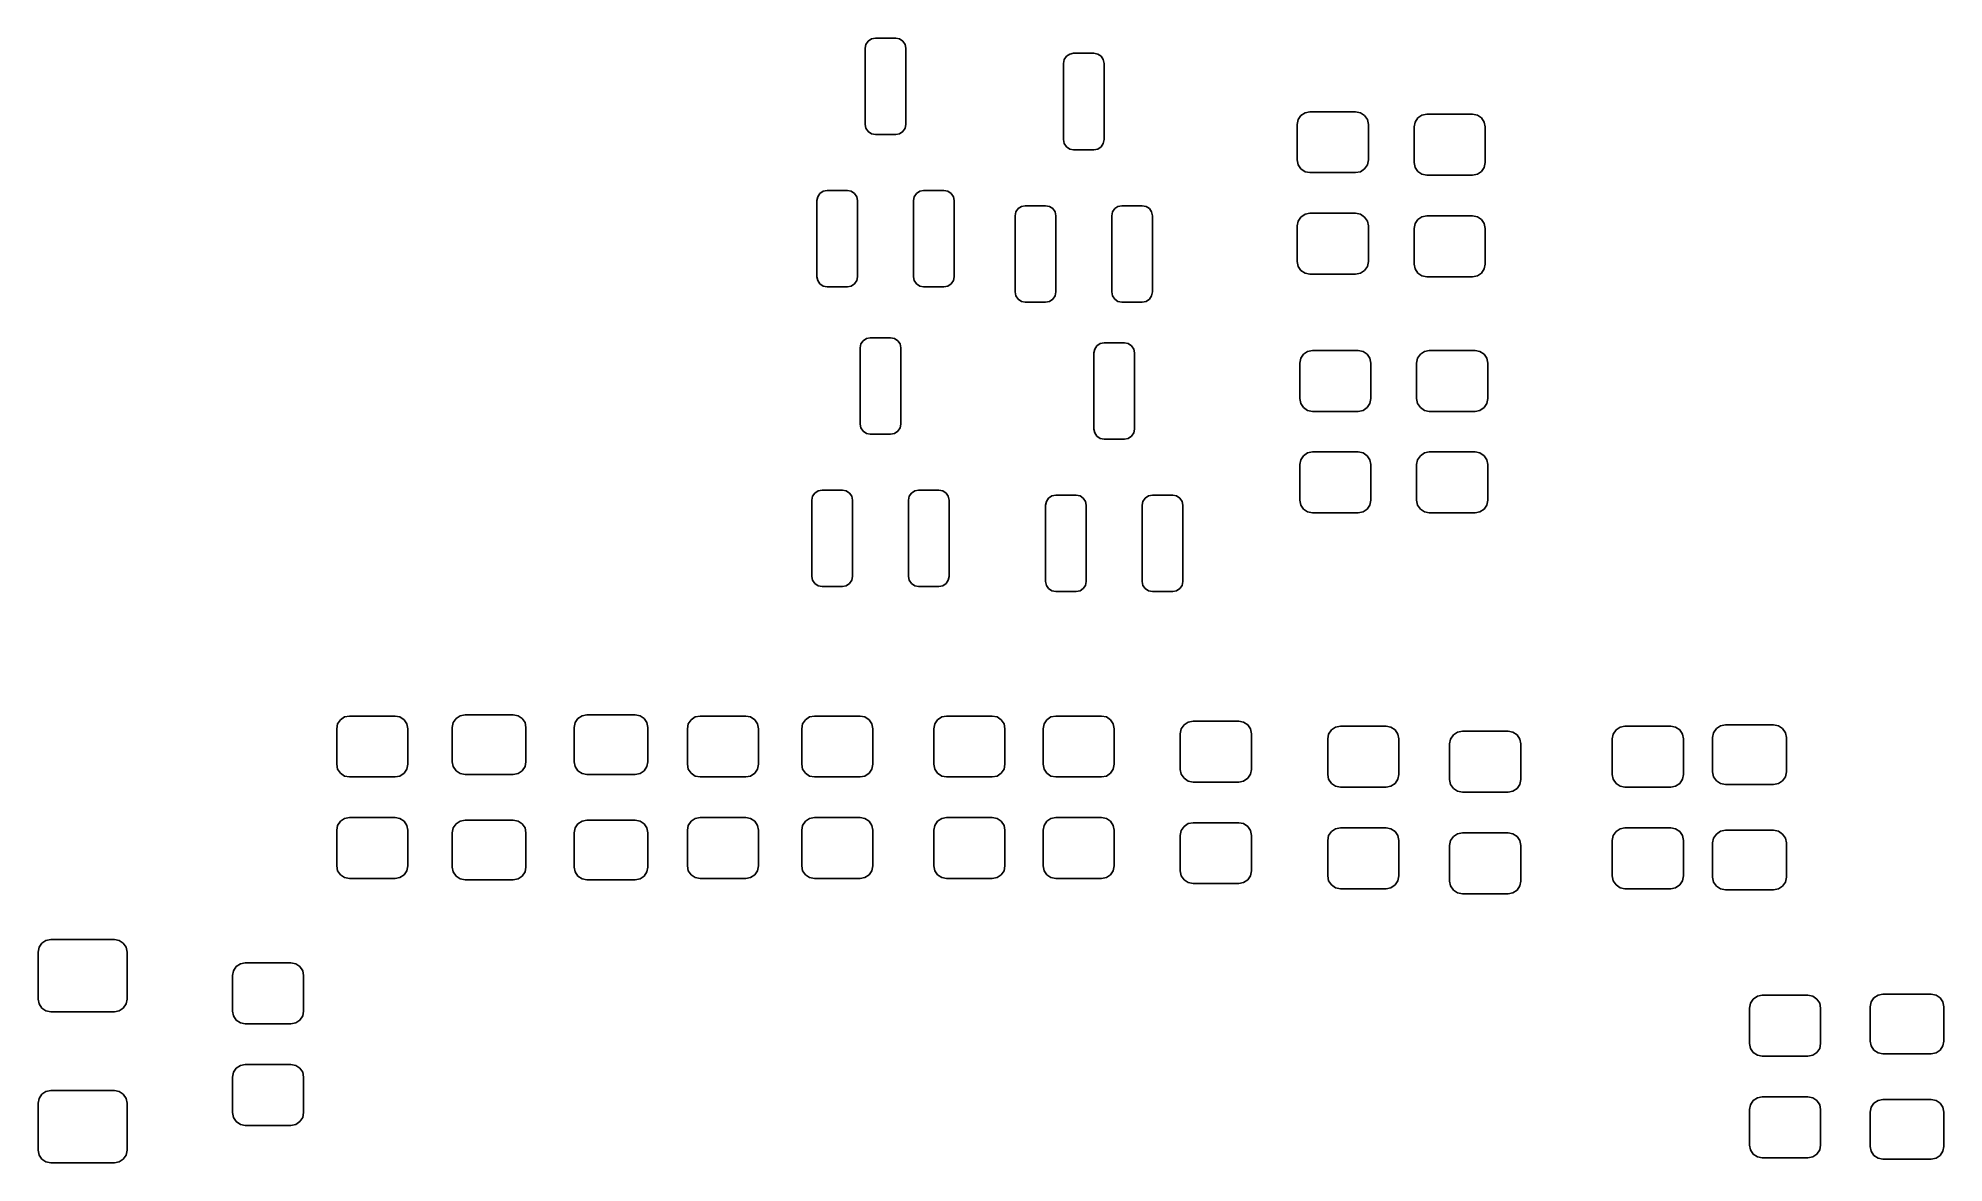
# Model space of a CAD drawing. Extents: x 120.5 to 158, y -147.2 to -125.
import ezdxf

# ---------------------------------------------------------------- set-up
doc = ezdxf.new("R2010")
doc.units = 0
doc.layers.add('BLACK', color=7, linetype='CONTINUOUS')

msp = doc.modelspace()

# ---------------------------------------------------------------- linework, layer by layer
at = {"layer": 'BLACK', "linetype": 'CONTINUOUS'}
for p, q in [((136.8, -125.25), (136.815224, -125.173463)), ((136.8, -126.75), (136.8, -125.25)), ((136.815224, -125.173463), (136.858579, -125.108579)), ((136.858579, -125.108579), (136.923463, -125.065224)), ((136.923463, -125.065224), (137, -125.05)), ((137, -125.05), (137.4, -125.05)), ((137.4, -125.05), (137.476537, -125.065224)), ((137.476537, -125.065224), (137.541421, -125.108579)), ((137.541421, -125.108579), (137.584776, -125.173463)), ((137.584776, -125.173463), (137.6, -125.25)), ((137.6, -125.25), (137.6, -126.75)), ((140.7, -125.55), (140.715224, -125.473463)), ((140.7, -127.05), (140.7, -125.55)), ((140.715224, -125.473463), (140.758579, -125.408579)), ((140.758579, -125.408579), (140.823463, -125.365224)), ((140.823463, -125.365224), (140.9, -125.35)), ((140.9, -125.35), (141.3, -125.35)), ((141.3, -125.35), (141.376537, -125.365224)), ((141.376537, -125.365224), (141.441421, -125.408579)), ((141.441421, -125.408579), (141.484776, -125.473463)), ((141.484776, -125.473463), (141.5, -125.55)), ((141.5, -125.55), (141.5, -127.05)), ((136.815224, -126.826537), (136.8, -126.75)), ((137.6, -126.75), (137.584776, -126.826537)), ((145.3, -126.75), (145.31903, -126.654329)), ((145.3, -127.45), (145.3, -126.75)), ((145.31903, -126.654329), (145.373223, -126.573223)), ((145.373223, -126.573223), (145.454329, -126.51903)), ((145.454329, -126.51903), (145.55, -126.5)), ((145.55, -126.5), (146.45, -126.5)), ((146.45, -126.5), (146.545671, -126.51903)), ((146.545671, -126.51903), (146.626777, -126.573223)), ((146.626777, -126.573223), (146.68097, -126.654329)), ((146.68097, -126.654329), (146.7, -126.75)), ((146.7, -126.75), (146.7, -127.45)), ((147.6, -126.8), (147.61903, -126.704329)), ((147.61903, -126.704329), (147.673223, -126.623223)), ((147.673223, -126.623223), (147.754329, -126.56903)), ((147.754329, -126.56903), (147.85, -126.55)), ((147.85, -126.55), (148.75, -126.55)), ((148.75, -126.55), (148.845671, -126.56903)), ((148.845671, -126.56903), (148.926777, -126.623223)), ((148.926777, -126.623223), (148.98097, -126.704329)), ((148.98097, -126.704329), (149, -126.8)), ((136.858579, -126.891421), (136.815224, -126.826537)), ((136.923463, -126.934776), (136.858579, -126.891421)), ((137, -126.95), (136.923463, -126.934776)), ((137.4, -126.95), (137, -126.95)), ((137.476537, -126.934776), (137.4, -126.95)), ((137.541421, -126.891421), (137.476537, -126.934776)), ((137.584776, -126.826537), (137.541421, -126.891421)), ((140.715224, -127.126537), (140.7, -127.05)), ((141.5, -127.05), (141.484776, -127.126537)), ((147.6, -127.5), (147.6, -126.8)), ((149, -126.8), (149, -127.5)), ((140.758579, -127.191421), (140.715224, -127.126537)), ((140.823463, -127.234776), (140.758579, -127.191421)), ((140.9, -127.25), (140.823463, -127.234776)), ((141.3, -127.25), (140.9, -127.25)), ((141.376537, -127.234776), (141.3, -127.25)), ((141.441421, -127.191421), (141.376537, -127.234776)), ((141.484776, -127.126537), (141.441421, -127.191421)), ((145.31903, -127.545671), (145.3, -127.45)), ((146.7, -127.45), (146.68097, -127.545671)), ((147.61903, -127.595671), (147.6, -127.5)), ((149, -127.5), (148.98097, -127.595671)), ((145.373223, -127.626777), (145.31903, -127.545671)), ((145.454329, -127.68097), (145.373223, -127.626777)), ((145.55, -127.7), (145.454329, -127.68097)), ((146.45, -127.7), (145.55, -127.7)), ((146.545671, -127.68097), (146.45, -127.7)), ((146.626777, -127.626777), (146.545671, -127.68097)), ((146.68097, -127.545671), (146.626777, -127.626777)), ((147.673223, -127.676777), (147.61903, -127.595671)), ((147.754329, -127.73097), (147.673223, -127.676777)), ((147.85, -127.75), (147.754329, -127.73097)), ((148.75, -127.75), (147.85, -127.75)), ((148.845671, -127.73097), (148.75, -127.75)), ((148.926777, -127.676777), (148.845671, -127.73097)), ((148.98097, -127.595671), (148.926777, -127.676777)), ((135.85, -128.25), (135.865224, -128.173463)), ((135.85, -129.75), (135.85, -128.25)), ((135.865224, -128.173463), (135.908579, -128.108579)), ((135.908579, -128.108579), (135.973463, -128.065224)), ((135.973463, -128.065224), (136.05, -128.05)), ((136.05, -128.05), (136.45, -128.05)), ((136.45, -128.05), (136.526537, -128.065224)), ((136.526537, -128.065224), (136.591421, -128.108579)), ((136.591421, -128.108579), (136.634776, -128.173463)), ((136.634776, -128.173463), (136.65, -128.25)), ((136.65, -128.25), (136.65, -129.75)), ((137.75, -128.25), (137.765224, -128.173463)), ((137.75, -129.75), (137.75, -128.25)), ((137.765224, -128.173463), (137.808579, -128.108579)), ((137.808579, -128.108579), (137.873463, -128.065224)), ((137.873463, -128.065224), (137.95, -128.05)), ((137.95, -128.05), (138.35, -128.05)), ((138.35, -128.05), (138.426537, -128.065224)), ((138.426537, -128.065224), (138.491421, -128.108579)), ((138.491421, -128.108579), (138.534776, -128.173463)), ((138.534776, -128.173463), (138.55, -128.25)), ((138.55, -128.25), (138.55, -129.75)), ((139.75, -128.55), (139.765224, -128.473463)), ((139.75, -130.05), (139.75, -128.55)), ((139.765224, -128.473463), (139.808579, -128.408579)), ((139.808579, -128.408579), (139.873463, -128.365224)), ((139.873463, -128.365224), (139.95, -128.35)), ((139.95, -128.35), (140.35, -128.35)), ((140.35, -128.35), (140.426537, -128.365224)), ((140.426537, -128.365224), (140.491421, -128.408579)), ((140.491421, -128.408579), (140.534776, -128.473463)), ((140.534776, -128.473463), (140.55, -128.55)), ((140.55, -128.55), (140.55, -130.05)), ((141.65, -128.55), (141.665224, -128.473463)), ((141.65, -130.05), (141.65, -128.55)), ((141.665224, -128.473463), (141.708579, -128.408579)), ((141.708579, -128.408579), (141.773463, -128.365224)), ((141.773463, -128.365224), (141.85, -128.35)), ((141.85, -128.35), (142.25, -128.35)), ((142.25, -128.35), (142.326537, -128.365224)), ((142.326537, -128.365224), (142.391421, -128.408579)), ((142.391421, -128.408579), (142.434776, -128.473463)), ((142.434776, -128.473463), (142.45, -128.55)), ((142.45, -128.55), (142.45, -130.05)), ((145.31903, -128.654329), (145.373223, -128.573223)), ((145.373223, -128.573223), (145.454329, -128.51903)), ((145.454329, -128.51903), (145.55, -128.5)), ((145.55, -128.5), (146.45, -128.5)), ((146.45, -128.5), (146.545671, -128.51903)), ((146.545671, -128.51903), (146.626777, -128.573223)), ((146.626777, -128.573223), (146.68097, -128.654329)), ((147.61903, -128.704329), (147.673223, -128.623223)), ((147.673223, -128.623223), (147.754329, -128.56903)), ((147.754329, -128.56903), (147.85, -128.55)), ((147.85, -128.55), (148.75, -128.55)), ((148.75, -128.55), (148.845671, -128.56903)), ((148.845671, -128.56903), (148.926777, -128.623223)), ((148.926777, -128.623223), (148.98097, -128.704329)), ((145.3, -128.75), (145.31903, -128.654329)), ((145.3, -129.45), (145.3, -128.75)), ((146.68097, -128.654329), (146.7, -128.75)), ((146.7, -128.75), (146.7, -129.45)), ((147.6, -128.8), (147.61903, -128.704329)), ((147.6, -129.5), (147.6, -128.8)), ((148.98097, -128.704329), (149, -128.8)), ((149, -128.8), (149, -129.5)), ((135.865224, -129.826537), (135.85, -129.75)), ((136.65, -129.75), (136.634776, -129.826537)), ((137.765224, -129.826537), (137.75, -129.75)), ((138.55, -129.75), (138.534776, -129.826537)), ((145.31903, -129.545671), (145.3, -129.45)), ((145.373223, -129.626777), (145.31903, -129.545671)), ((145.454329, -129.68097), (145.373223, -129.626777)), ((145.55, -129.7), (145.454329, -129.68097)), ((146.45, -129.7), (145.55, -129.7)), ((146.545671, -129.68097), (146.45, -129.7)), ((146.626777, -129.626777), (146.545671, -129.68097)), ((146.68097, -129.545671), (146.626777, -129.626777)), ((146.7, -129.45), (146.68097, -129.545671)), ((147.61903, -129.595671), (147.6, -129.5)), ((147.673223, -129.676777), (147.61903, -129.595671)), ((147.754329, -129.73097), (147.673223, -129.676777)), ((147.85, -129.75), (147.754329, -129.73097)), ((148.75, -129.75), (147.85, -129.75)), ((148.845671, -129.73097), (148.75, -129.75)), ((148.926777, -129.676777), (148.845671, -129.73097)), ((148.98097, -129.595671), (148.926777, -129.676777)), ((149, -129.5), (148.98097, -129.595671)), ((135.908579, -129.891421), (135.865224, -129.826537)), ((135.973463, -129.934776), (135.908579, -129.891421)), ((136.05, -129.95), (135.973463, -129.934776)), ((136.45, -129.95), (136.05, -129.95)), ((136.526537, -129.934776), (136.45, -129.95)), ((136.591421, -129.891421), (136.526537, -129.934776)), ((136.634776, -129.826537), (136.591421, -129.891421)), ((137.808579, -129.891421), (137.765224, -129.826537)), ((137.873463, -129.934776), (137.808579, -129.891421)), ((137.95, -129.95), (137.873463, -129.934776)), ((138.35, -129.95), (137.95, -129.95)), ((138.426537, -129.934776), (138.35, -129.95)), ((138.491421, -129.891421), (138.426537, -129.934776)), ((138.534776, -129.826537), (138.491421, -129.891421)), ((139.765224, -130.126537), (139.75, -130.05)), ((140.55, -130.05), (140.534776, -130.126537)), ((141.665224, -130.126537), (141.65, -130.05)), ((142.45, -130.05), (142.434776, -130.126537)), ((139.808579, -130.191421), (139.765224, -130.126537)), ((139.873463, -130.234776), (139.808579, -130.191421)), ((139.95, -130.25), (139.873463, -130.234776)), ((140.35, -130.25), (139.95, -130.25)), ((140.426537, -130.234776), (140.35, -130.25)), ((140.491421, -130.191421), (140.426537, -130.234776)), ((140.534776, -130.126537), (140.491421, -130.191421)), ((141.708579, -130.191421), (141.665224, -130.126537)), ((141.773463, -130.234776), (141.708579, -130.191421)), ((141.85, -130.25), (141.773463, -130.234776)), ((142.25, -130.25), (141.85, -130.25)), ((142.326537, -130.234776), (142.25, -130.25)), ((142.391421, -130.191421), (142.326537, -130.234776)), ((142.434776, -130.126537), (142.391421, -130.191421)), ((136.7, -131.15), (136.715224, -131.073463)), ((136.7, -132.65), (136.7, -131.15)), ((136.715224, -131.073463), (136.758579, -131.008579)), ((136.758579, -131.008579), (136.823463, -130.965224)), ((136.823463, -130.965224), (136.9, -130.95)), ((136.9, -130.95), (137.3, -130.95)), ((137.3, -130.95), (137.376537, -130.965224)), ((137.376537, -130.965224), (137.441421, -131.008579)), ((137.441421, -131.008579), (137.484776, -131.073463)), ((137.484776, -131.073463), (137.5, -131.15)), ((137.5, -131.15), (137.5, -132.65)), ((141.3, -131.25), (141.315224, -131.173463)), ((141.3, -132.75), (141.3, -131.25)), ((141.315224, -131.173463), (141.358579, -131.108579)), ((141.358579, -131.108579), (141.423463, -131.065224)), ((141.423463, -131.065224), (141.5, -131.05)), ((141.5, -131.05), (141.9, -131.05)), ((141.9, -131.05), (141.976537, -131.065224)), ((141.976537, -131.065224), (142.041421, -131.108579)), ((142.041421, -131.108579), (142.084776, -131.173463)), ((142.084776, -131.173463), (142.1, -131.25)), ((142.1, -131.25), (142.1, -132.75)), ((145.423223, -131.273223), (145.504329, -131.21903)), ((145.504329, -131.21903), (145.6, -131.2)), ((145.6, -131.2), (146.5, -131.2)), ((146.5, -131.2), (146.595671, -131.21903)), ((146.595671, -131.21903), (146.676777, -131.273223)), ((147.723223, -131.273223), (147.804329, -131.21903)), ((147.804329, -131.21903), (147.9, -131.2)), ((147.9, -131.2), (148.8, -131.2)), ((148.8, -131.2), (148.895671, -131.21903)), ((148.895671, -131.21903), (148.976777, -131.273223)), ((145.35, -131.45), (145.36903, -131.354329)), ((145.35, -132.15), (145.35, -131.45)), ((145.36903, -131.354329), (145.423223, -131.273223)), ((146.676777, -131.273223), (146.73097, -131.354329)), ((146.73097, -131.354329), (146.75, -131.45)), ((146.75, -131.45), (146.75, -132.15)), ((147.65, -131.45), (147.66903, -131.354329)), ((147.65, -132.15), (147.65, -131.45)), ((147.66903, -131.354329), (147.723223, -131.273223)), ((148.976777, -131.273223), (149.03097, -131.354329)), ((149.03097, -131.354329), (149.05, -131.45)), ((149.05, -131.45), (149.05, -132.15)), ((145.36903, -132.245671), (145.35, -132.15)), ((145.423223, -132.326777), (145.36903, -132.245671)), ((145.504329, -132.38097), (145.423223, -132.326777)), ((146.676777, -132.326777), (146.595671, -132.38097)), ((146.73097, -132.245671), (146.676777, -132.326777)), ((146.75, -132.15), (146.73097, -132.245671)), ((147.66903, -132.245671), (147.65, -132.15)), ((147.723223, -132.326777), (147.66903, -132.245671)), ((147.804329, -132.38097), (147.723223, -132.326777)), ((148.976777, -132.326777), (148.895671, -132.38097)), ((149.03097, -132.245671), (148.976777, -132.326777)), ((149.05, -132.15), (149.03097, -132.245671)), ((136.715224, -132.726537), (136.7, -132.65)), ((136.758579, -132.791421), (136.715224, -132.726537)), ((137.484776, -132.726537), (137.441421, -132.791421)), ((137.5, -132.65), (137.484776, -132.726537)), ((141.315224, -132.826537), (141.3, -132.75)), ((142.1, -132.75), (142.084776, -132.826537)), ((145.6, -132.4), (145.504329, -132.38097)), ((146.5, -132.4), (145.6, -132.4)), ((146.595671, -132.38097), (146.5, -132.4)), ((147.9, -132.4), (147.804329, -132.38097)), ((148.8, -132.4), (147.9, -132.4)), ((148.895671, -132.38097), (148.8, -132.4)), ((136.823463, -132.834776), (136.758579, -132.791421)), ((136.9, -132.85), (136.823463, -132.834776)), ((137.3, -132.85), (136.9, -132.85)), ((137.376537, -132.834776), (137.3, -132.85)), ((137.441421, -132.791421), (137.376537, -132.834776)), ((141.358579, -132.891421), (141.315224, -132.826537)), ((141.423463, -132.934776), (141.358579, -132.891421)), ((141.5, -132.95), (141.423463, -132.934776)), ((141.9, -132.95), (141.5, -132.95)), ((141.976537, -132.934776), (141.9, -132.95)), ((142.041421, -132.891421), (141.976537, -132.934776)), ((142.084776, -132.826537), (142.041421, -132.891421)), ((145.35, -133.45), (145.36903, -133.354329)), ((145.35, -134.15), (145.35, -133.45)), ((145.36903, -133.354329), (145.423223, -133.273223)), ((145.423223, -133.273223), (145.504329, -133.21903)), ((145.504329, -133.21903), (145.6, -133.2)), ((145.6, -133.2), (146.5, -133.2)), ((146.5, -133.2), (146.595671, -133.21903)), ((146.595671, -133.21903), (146.676777, -133.273223)), ((146.676777, -133.273223), (146.73097, -133.354329)), ((146.73097, -133.354329), (146.75, -133.45)), ((146.75, -133.45), (146.75, -134.15)), ((147.65, -133.45), (147.66903, -133.354329)), ((147.65, -134.15), (147.65, -133.45)), ((147.66903, -133.354329), (147.723223, -133.273223)), ((147.723223, -133.273223), (147.804329, -133.21903)), ((147.804329, -133.21903), (147.9, -133.2)), ((147.9, -133.2), (148.8, -133.2)), ((148.8, -133.2), (148.895671, -133.21903)), ((148.895671, -133.21903), (148.976777, -133.273223)), ((148.976777, -133.273223), (149.03097, -133.354329)), ((149.03097, -133.354329), (149.05, -133.45)), ((149.05, -133.45), (149.05, -134.15)), ((135.75, -134.15), (135.765224, -134.073463)), ((135.75, -135.65), (135.75, -134.15)), ((135.765224, -134.073463), (135.808579, -134.008579)), ((135.808579, -134.008579), (135.873463, -133.965224)), ((135.873463, -133.965224), (135.95, -133.95)), ((135.95, -133.95), (136.35, -133.95)), ((136.35, -133.95), (136.426537, -133.965224)), ((136.426537, -133.965224), (136.491421, -134.008579)), ((136.491421, -134.008579), (136.534776, -134.073463)), ((136.534776, -134.073463), (136.55, -134.15)), ((136.55, -134.15), (136.55, -135.65)), ((137.65, -134.15), (137.665224, -134.073463)), ((137.65, -135.65), (137.65, -134.15)), ((137.665224, -134.073463), (137.708579, -134.008579)), ((137.708579, -134.008579), (137.773463, -133.965224)), ((137.773463, -133.965224), (137.85, -133.95)), ((137.85, -133.95), (138.25, -133.95)), ((138.25, -133.95), (138.326537, -133.965224)), ((138.326537, -133.965224), (138.391421, -134.008579)), ((138.391421, -134.008579), (138.434776, -134.073463)), ((138.434776, -134.073463), (138.45, -134.15)), ((138.45, -134.15), (138.45, -135.65)), ((140.35, -134.25), (140.365224, -134.173463)), ((140.35, -135.75), (140.35, -134.25)), ((140.365224, -134.173463), (140.408579, -134.108579)), ((140.408579, -134.108579), (140.473463, -134.065224)), ((140.473463, -134.065224), (140.55, -134.05)), ((140.55, -134.05), (140.95, -134.05)), ((140.95, -134.05), (141.026537, -134.065224)), ((141.026537, -134.065224), (141.091421, -134.108579)), ((141.091421, -134.108579), (141.134776, -134.173463)), ((141.134776, -134.173463), (141.15, -134.25)), ((141.15, -134.25), (141.15, -135.75)), ((142.25, -134.25), (142.265224, -134.173463)), ((142.25, -135.75), (142.25, -134.25)), ((142.265224, -134.173463), (142.308579, -134.108579)), ((142.308579, -134.108579), (142.373463, -134.065224)), ((142.373463, -134.065224), (142.45, -134.05)), ((142.45, -134.05), (142.85, -134.05)), ((142.85, -134.05), (142.926537, -134.065224)), ((142.926537, -134.065224), (142.991421, -134.108579)), ((142.991421, -134.108579), (143.034776, -134.173463)), ((143.034776, -134.173463), (143.05, -134.25)), ((143.05, -134.25), (143.05, -135.75)), ((145.36903, -134.245671), (145.35, -134.15)), ((145.423223, -134.326777), (145.36903, -134.245671)), ((146.73097, -134.245671), (146.676777, -134.326777)), ((146.75, -134.15), (146.73097, -134.245671)), ((147.66903, -134.245671), (147.65, -134.15)), ((147.723223, -134.326777), (147.66903, -134.245671)), ((149.03097, -134.245671), (148.976777, -134.326777)), ((149.05, -134.15), (149.03097, -134.245671)), ((145.504329, -134.38097), (145.423223, -134.326777)), ((145.6, -134.4), (145.504329, -134.38097)), ((146.5, -134.4), (145.6, -134.4)), ((146.595671, -134.38097), (146.5, -134.4)), ((146.676777, -134.326777), (146.595671, -134.38097)), ((147.804329, -134.38097), (147.723223, -134.326777)), ((147.9, -134.4), (147.804329, -134.38097)), ((148.8, -134.4), (147.9, -134.4)), ((148.895671, -134.38097), (148.8, -134.4)), ((148.976777, -134.326777), (148.895671, -134.38097)), ((135.765224, -135.726537), (135.75, -135.65)), ((135.808579, -135.791421), (135.765224, -135.726537)), ((136.534776, -135.726537), (136.491421, -135.791421)), ((136.55, -135.65), (136.534776, -135.726537)), ((137.665224, -135.726537), (137.65, -135.65)), ((137.708579, -135.791421), (137.665224, -135.726537)), ((138.434776, -135.726537), (138.391421, -135.791421)), ((138.45, -135.65), (138.434776, -135.726537)), ((140.365224, -135.826537), (140.35, -135.75)), ((141.15, -135.75), (141.134776, -135.826537)), ((142.265224, -135.826537), (142.25, -135.75)), ((143.05, -135.75), (143.034776, -135.826537)), ((135.873463, -135.834776), (135.808579, -135.791421)), ((135.95, -135.85), (135.873463, -135.834776)), ((136.35, -135.85), (135.95, -135.85)), ((136.426537, -135.834776), (136.35, -135.85)), ((136.491421, -135.791421), (136.426537, -135.834776)), ((137.773463, -135.834776), (137.708579, -135.791421)), ((137.85, -135.85), (137.773463, -135.834776)), ((138.25, -135.85), (137.85, -135.85)), ((138.326537, -135.834776), (138.25, -135.85)), ((138.391421, -135.791421), (138.326537, -135.834776)), ((140.408579, -135.891421), (140.365224, -135.826537)), ((140.473463, -135.934776), (140.408579, -135.891421)), ((140.55, -135.95), (140.473463, -135.934776)), ((140.95, -135.95), (140.55, -135.95)), ((141.026537, -135.934776), (140.95, -135.95)), ((141.091421, -135.891421), (141.026537, -135.934776)), ((141.134776, -135.826537), (141.091421, -135.891421)), ((142.308579, -135.891421), (142.265224, -135.826537)), ((142.373463, -135.934776), (142.308579, -135.891421)), ((142.45, -135.95), (142.373463, -135.934776)), ((142.85, -135.95), (142.45, -135.95)), ((142.926537, -135.934776), (142.85, -135.95)), ((142.991421, -135.891421), (142.926537, -135.934776)), ((143.034776, -135.826537), (142.991421, -135.891421)), ((128.829329, -138.39403), (128.925, -138.375)), ((128.925, -138.375), (129.875, -138.375)), ((129.875, -138.375), (129.970671, -138.39403)), ((131.229329, -138.39403), (131.325, -138.375)), ((131.325, -138.375), (132.275, -138.375)), ((132.275, -138.375), (132.370671, -138.39403)), ((126.4, -138.65), (126.41903, -138.554329)), ((126.4, -139.35), (126.4, -138.65)), ((126.41903, -138.554329), (126.473223, -138.473223)), ((126.473223, -138.473223), (126.554329, -138.41903)), ((126.554329, -138.41903), (126.65, -138.4)), ((126.65, -138.4), (127.55, -138.4)), ((127.55, -138.4), (127.645671, -138.41903)), ((127.645671, -138.41903), (127.726777, -138.473223)), ((127.726777, -138.473223), (127.78097, -138.554329)), ((127.78097, -138.554329), (127.8, -138.65)), ((127.8, -138.65), (127.8, -139.35)), ((128.675, -138.625), (128.69403, -138.529329)), ((128.675, -139.3), (128.675, -138.625)), ((128.69403, -138.529329), (128.748223, -138.448223)), ((128.748223, -138.448223), (128.829329, -138.39403)), ((129.970671, -138.39403), (130.051777, -138.448223)), ((130.051777, -138.448223), (130.10597, -138.529329)), ((130.10597, -138.529329), (130.125, -138.625)), ((130.125, -138.625), (130.125, -139.3)), ((131.075, -138.625), (131.09403, -138.529329)), ((131.075, -139.3), (131.075, -138.625)), ((131.09403, -138.529329), (131.148223, -138.448223)), ((131.148223, -138.448223), (131.229329, -138.39403)), ((132.370671, -138.39403), (132.451777, -138.448223)), ((132.451777, -138.448223), (132.50597, -138.529329)), ((132.50597, -138.529329), (132.525, -138.625)), ((132.525, -138.625), (132.525, -139.3)), ((133.3, -138.65), (133.31903, -138.554329)), ((133.3, -139.35), (133.3, -138.65)), ((133.31903, -138.554329), (133.373223, -138.473223)), ((133.373223, -138.473223), (133.454329, -138.41903)), ((133.454329, -138.41903), (133.55, -138.4)), ((133.55, -138.4), (134.45, -138.4)), ((134.45, -138.4), (134.545671, -138.41903)), ((134.545671, -138.41903), (134.626777, -138.473223)), ((134.626777, -138.473223), (134.68097, -138.554329)), ((134.68097, -138.554329), (134.7, -138.65)), ((134.7, -138.65), (134.7, -139.35)), ((135.55, -138.65), (135.56903, -138.554329)), ((135.55, -139.35), (135.55, -138.65)), ((135.56903, -138.554329), (135.623223, -138.473223)), ((135.623223, -138.473223), (135.704329, -138.41903)), ((135.704329, -138.41903), (135.8, -138.4)), ((135.8, -138.4), (136.7, -138.4)), ((136.7, -138.4), (136.795671, -138.41903)), ((136.795671, -138.41903), (136.876777, -138.473223)), ((136.876777, -138.473223), (136.93097, -138.554329)), ((136.93097, -138.554329), (136.95, -138.65)), ((136.95, -138.65), (136.95, -139.35)), ((138.15, -138.65), (138.16903, -138.554329)), ((138.15, -139.35), (138.15, -138.65)), ((138.16903, -138.554329), (138.223223, -138.473223)), ((138.223223, -138.473223), (138.304329, -138.41903)), ((138.304329, -138.41903), (138.4, -138.4)), ((138.4, -138.4), (139.3, -138.4)), ((139.3, -138.4), (139.395671, -138.41903)), ((139.395671, -138.41903), (139.476777, -138.473223)), ((139.476777, -138.473223), (139.53097, -138.554329)), ((139.53097, -138.554329), (139.55, -138.65)), ((139.55, -138.65), (139.55, -139.35)), ((140.3, -138.65), (140.31903, -138.554329)), ((140.3, -139.35), (140.3, -138.65)), ((140.31903, -138.554329), (140.373223, -138.473223)), ((140.373223, -138.473223), (140.454329, -138.41903)), ((140.454329, -138.41903), (140.55, -138.4)), ((140.55, -138.4), (141.45, -138.4)), ((141.45, -138.4), (141.545671, -138.41903)), ((141.545671, -138.41903), (141.626777, -138.473223)), ((141.626777, -138.473223), (141.68097, -138.554329)), ((141.68097, -138.554329), (141.7, -138.65)), ((141.7, -138.65), (141.7, -139.35)), ((143, -138.75), (143.01903, -138.654329)), ((143, -139.45), (143, -138.75)), ((143.01903, -138.654329), (143.073223, -138.573223)), ((143.073223, -138.573223), (143.154329, -138.51903)), ((143.154329, -138.51903), (143.25, -138.5)), ((143.25, -138.5), (144.15, -138.5)), ((144.15, -138.5), (144.245671, -138.51903)), ((144.245671, -138.51903), (144.326777, -138.573223)), ((144.326777, -138.573223), (144.38097, -138.654329)), ((144.38097, -138.654329), (144.4, -138.75)), ((144.4, -138.75), (144.4, -139.45)), ((145.91903, -138.754329), (145.973223, -138.673223)), ((145.973223, -138.673223), (146.054329, -138.61903)), ((146.054329, -138.61903), (146.15, -138.6)), ((146.15, -138.6), (147.05, -138.6)), ((147.05, -138.6), (147.145671, -138.61903)), ((147.145671, -138.61903), (147.226777, -138.673223)), ((147.226777, -138.673223), (147.28097, -138.754329)), ((148.373223, -138.773223), (148.454329, -138.71903)), ((148.454329, -138.71903), (148.55, -138.7)), ((148.55, -138.7), (149.45, -138.7)), ((149.45, -138.7), (149.545671, -138.71903)), ((149.545671, -138.71903), (149.626777, -138.773223)), ((151.51903, -138.754329), (151.573223, -138.673223)), ((151.573223, -138.673223), (151.654329, -138.61903)), ((151.654329, -138.61903), (151.75, -138.6)), ((151.75, -138.6), (152.65, -138.6)), ((152.65, -138.6), (152.745671, -138.61903)), ((152.745671, -138.61903), (152.826777, -138.673223)), ((152.826777, -138.673223), (152.88097, -138.754329)), ((153.475, -138.825), (153.49403, -138.729329)), ((153.49403, -138.729329), (153.548223, -138.648223)), ((153.548223, -138.648223), (153.629329, -138.59403)), ((153.629329, -138.59403), (153.725, -138.575)), ((153.725, -138.575), (154.675, -138.575)), ((154.675, -138.575), (154.770671, -138.59403)), ((154.770671, -138.59403), (154.851777, -138.648223)), ((154.851777, -138.648223), (154.90597, -138.729329)), ((154.90597, -138.729329), (154.925, -138.825)), ((145.9, -138.85), (145.91903, -138.754329)), ((145.9, -139.55), (145.9, -138.85)), ((147.28097, -138.754329), (147.3, -138.85)), ((147.3, -138.85), (147.3, -139.55)), ((148.3, -138.95), (148.31903, -138.854329)), ((148.3, -139.65), (148.3, -138.95)), ((148.31903, -138.854329), (148.373223, -138.773223)), ((149.626777, -138.773223), (149.68097, -138.854329)), ((149.68097, -138.854329), (149.7, -138.95)), ((149.7, -138.95), (149.7, -139.65)), ((151.5, -138.85), (151.51903, -138.754329)), ((151.5, -139.55), (151.5, -138.85)), ((152.88097, -138.754329), (152.9, -138.85)), ((152.9, -138.85), (152.9, -139.55)), ((153.475, -139.5), (153.475, -138.825)), ((154.925, -138.825), (154.925, -139.5)), ((126.41903, -139.445671), (126.4, -139.35)), ((126.473223, -139.526777), (126.41903, -139.445671)), ((127.78097, -139.445671), (127.726777, -139.526777)), ((127.8, -139.35), (127.78097, -139.445671)), ((128.69403, -139.395671), (128.675, -139.3)), ((128.748223, -139.476777), (128.69403, -139.395671)), ((128.829329, -139.53097), (128.748223, -139.476777)), ((130.051777, -139.476777), (129.970671, -139.53097)), ((130.10597, -139.395671), (130.051777, -139.476777)), ((130.125, -139.3), (130.10597, -139.395671)), ((131.09403, -139.395671), (131.075, -139.3)), ((131.148223, -139.476777), (131.09403, -139.395671)), ((131.229329, -139.53097), (131.148223, -139.476777)), ((132.451777, -139.476777), (132.370671, -139.53097)), ((132.50597, -139.395671), (132.451777, -139.476777)), ((132.525, -139.3), (132.50597, -139.395671)), ((133.31903, -139.445671), (133.3, -139.35)), ((133.373223, -139.526777), (133.31903, -139.445671)), ((134.68097, -139.445671), (134.626777, -139.526777)), ((134.7, -139.35), (134.68097, -139.445671)), ((135.56903, -139.445671), (135.55, -139.35)), ((135.623223, -139.526777), (135.56903, -139.445671)), ((136.93097, -139.445671), (136.876777, -139.526777)), ((136.95, -139.35), (136.93097, -139.445671)), ((138.16903, -139.445671), (138.15, -139.35)), ((138.223223, -139.526777), (138.16903, -139.445671)), ((139.53097, -139.445671), (139.476777, -139.526777)), ((139.55, -139.35), (139.53097, -139.445671)), ((140.31903, -139.445671), (140.3, -139.35)), ((140.373223, -139.526777), (140.31903, -139.445671)), ((141.68097, -139.445671), (141.626777, -139.526777)), ((141.7, -139.35), (141.68097, -139.445671)), ((143.01903, -139.545671), (143, -139.45)), ((144.4, -139.45), (144.38097, -139.545671)), ((153.49403, -139.595671), (153.475, -139.5)), ((154.925, -139.5), (154.90597, -139.595671)), ((126.554329, -139.58097), (126.473223, -139.526777)), ((126.65, -139.6), (126.554329, -139.58097)), ((127.55, -139.6), (126.65, -139.6)), ((127.645671, -139.58097), (127.55, -139.6)), ((127.726777, -139.526777), (127.645671, -139.58097)), ((128.925, -139.55), (128.829329, -139.53097)), ((129.875, -139.55), (128.925, -139.55)), ((129.970671, -139.53097), (129.875, -139.55)), ((131.325, -139.55), (131.229329, -139.53097)), ((132.275, -139.55), (131.325, -139.55)), ((132.370671, -139.53097), (132.275, -139.55)), ((133.454329, -139.58097), (133.373223, -139.526777)), ((133.55, -139.6), (133.454329, -139.58097)), ((134.45, -139.6), (133.55, -139.6)), ((134.545671, -139.58097), (134.45, -139.6)), ((134.626777, -139.526777), (134.545671, -139.58097)), ((135.704329, -139.58097), (135.623223, -139.526777)), ((135.8, -139.6), (135.704329, -139.58097)), ((136.7, -139.6), (135.8, -139.6)), ((136.795671, -139.58097), (136.7, -139.6)), ((136.876777, -139.526777), (136.795671, -139.58097)), ((138.304329, -139.58097), (138.223223, -139.526777)), ((138.4, -139.6), (138.304329, -139.58097)), ((139.3, -139.6), (138.4, -139.6)), ((139.395671, -139.58097), (139.3, -139.6)), ((139.476777, -139.526777), (139.395671, -139.58097)), ((140.454329, -139.58097), (140.373223, -139.526777)), ((140.55, -139.6), (140.454329, -139.58097)), ((141.45, -139.6), (140.55, -139.6)), ((141.545671, -139.58097), (141.45, -139.6)), ((141.626777, -139.526777), (141.545671, -139.58097)), ((143.073223, -139.626777), (143.01903, -139.545671)), ((143.154329, -139.68097), (143.073223, -139.626777)), ((143.25, -139.7), (143.154329, -139.68097)), ((144.15, -139.7), (143.25, -139.7)), ((144.245671, -139.68097), (144.15, -139.7)), ((144.326777, -139.626777), (144.245671, -139.68097)), ((144.38097, -139.545671), (144.326777, -139.626777)), ((145.91903, -139.645671), (145.9, -139.55)), ((145.973223, -139.726777), (145.91903, -139.645671)), ((146.054329, -139.78097), (145.973223, -139.726777)), ((146.15, -139.8), (146.054329, -139.78097)), ((147.05, -139.8), (146.15, -139.8)), ((147.145671, -139.78097), (147.05, -139.8)), ((147.226777, -139.726777), (147.145671, -139.78097)), ((147.28097, -139.645671), (147.226777, -139.726777)), ((147.3, -139.55), (147.28097, -139.645671)), ((148.31903, -139.745671), (148.3, -139.65)), ((148.373223, -139.826777), (148.31903, -139.745671)), ((148.454329, -139.88097), (148.373223, -139.826777)), ((149.626777, -139.826777), (149.545671, -139.88097)), ((149.68097, -139.745671), (149.626777, -139.826777)), ((149.7, -139.65), (149.68097, -139.745671)), ((151.51903, -139.645671), (151.5, -139.55)), ((151.573223, -139.726777), (151.51903, -139.645671)), ((151.654329, -139.78097), (151.573223, -139.726777)), ((151.75, -139.8), (151.654329, -139.78097)), ((152.65, -139.8), (151.75, -139.8)), ((152.745671, -139.78097), (152.65, -139.8)), ((152.826777, -139.726777), (152.745671, -139.78097)), ((152.88097, -139.645671), (152.826777, -139.726777)), ((152.9, -139.55), (152.88097, -139.645671)), ((153.548223, -139.676777), (153.49403, -139.595671)), ((153.629329, -139.73097), (153.548223, -139.676777)), ((153.725, -139.75), (153.629329, -139.73097)), ((154.675, -139.75), (153.725, -139.75)), ((154.770671, -139.73097), (154.675, -139.75)), ((154.851777, -139.676777), (154.770671, -139.73097)), ((154.90597, -139.595671), (154.851777, -139.676777)), ((148.55, -139.9), (148.454329, -139.88097)), ((149.45, -139.9), (148.55, -139.9)), ((149.545671, -139.88097), (149.45, -139.9)), ((126.4, -140.65), (126.41903, -140.554329)), ((126.41903, -140.554329), (126.473223, -140.473223)), ((126.473223, -140.473223), (126.554329, -140.41903)), ((126.554329, -140.41903), (126.65, -140.4)), ((126.65, -140.4), (127.55, -140.4)), ((127.55, -140.4), (127.645671, -140.41903)), ((127.645671, -140.41903), (127.726777, -140.473223)), ((127.726777, -140.473223), (127.78097, -140.554329)), ((127.78097, -140.554329), (127.8, -140.65)), ((128.675, -140.7), (128.69403, -140.604329)), ((128.69403, -140.604329), (128.748223, -140.523223)), ((128.748223, -140.523223), (128.829329, -140.46903)), ((128.829329, -140.46903), (128.925, -140.45)), ((128.925, -140.45), (129.875, -140.45)), ((129.875, -140.45), (129.970671, -140.46903)), ((129.970671, -140.46903), (130.051777, -140.523223)), ((130.051777, -140.523223), (130.10597, -140.604329)), ((130.10597, -140.604329), (130.125, -140.7)), ((131.075, -140.7), (131.09403, -140.604329)), ((131.09403, -140.604329), (131.148223, -140.523223)), ((131.148223, -140.523223), (131.229329, -140.46903)), ((131.229329, -140.46903), (131.325, -140.45)), ((131.325, -140.45), (132.275, -140.45)), ((132.275, -140.45), (132.370671, -140.46903)), ((132.370671, -140.46903), (132.451777, -140.523223)), ((132.451777, -140.523223), (132.50597, -140.604329)), ((132.50597, -140.604329), (132.525, -140.7)), ((133.3, -140.65), (133.31903, -140.554329)), ((133.31903, -140.554329), (133.373223, -140.473223)), ((133.373223, -140.473223), (133.454329, -140.41903)), ((133.454329, -140.41903), (133.55, -140.4)), ((133.55, -140.4), (134.45, -140.4)), ((134.45, -140.4), (134.545671, -140.41903)), ((134.545671, -140.41903), (134.626777, -140.473223)), ((134.626777, -140.473223), (134.68097, -140.554329)), ((134.68097, -140.554329), (134.7, -140.65)), ((135.55, -140.65), (135.56903, -140.554329)), ((135.56903, -140.554329), (135.623223, -140.473223)), ((135.623223, -140.473223), (135.704329, -140.41903)), ((135.704329, -140.41903), (135.8, -140.4)), ((135.8, -140.4), (136.7, -140.4)), ((136.7, -140.4), (136.795671, -140.41903)), ((136.795671, -140.41903), (136.876777, -140.473223)), ((136.876777, -140.473223), (136.93097, -140.554329)), ((136.93097, -140.554329), (136.95, -140.65)), ((138.15, -140.65), (138.16903, -140.554329)), ((138.16903, -140.554329), (138.223223, -140.473223)), ((138.223223, -140.473223), (138.304329, -140.41903)), ((138.304329, -140.41903), (138.4, -140.4)), ((138.4, -140.4), (139.3, -140.4)), ((139.3, -140.4), (139.395671, -140.41903)), ((139.395671, -140.41903), (139.476777, -140.473223)), ((139.476777, -140.473223), (139.53097, -140.554329)), ((139.53097, -140.554329), (139.55, -140.65)), ((140.3, -140.65), (140.31903, -140.554329)), ((140.31903, -140.554329), (140.373223, -140.473223)), ((140.373223, -140.473223), (140.454329, -140.41903)), ((140.454329, -140.41903), (140.55, -140.4)), ((140.55, -140.4), (141.45, -140.4)), ((141.45, -140.4), (141.545671, -140.41903)), ((141.545671, -140.41903), (141.626777, -140.473223)), ((141.626777, -140.473223), (141.68097, -140.554329)), ((141.68097, -140.554329), (141.7, -140.65)), ((143.01903, -140.654329), (143.073223, -140.573223)), ((143.073223, -140.573223), (143.154329, -140.51903)), ((143.154329, -140.51903), (143.25, -140.5)), ((143.25, -140.5), (144.15, -140.5)), ((144.15, -140.5), (144.245671, -140.51903)), ((144.245671, -140.51903), (144.326777, -140.573223)), ((144.326777, -140.573223), (144.38097, -140.654329)), ((145.973223, -140.673223), (146.054329, -140.61903)), ((146.054329, -140.61903), (146.15, -140.6)), ((146.15, -140.6), (147.05, -140.6)), ((147.05, -140.6), (147.145671, -140.61903)), ((147.145671, -140.61903), (147.226777, -140.673223)), ((151.573223, -140.673223), (151.654329, -140.61903)), ((151.654329, -140.61903), (151.75, -140.6)), ((151.75, -140.6), (152.65, -140.6)), ((152.65, -140.6), (152.745671, -140.61903)), ((152.745671, -140.61903), (152.826777, -140.673223)), ((126.4, -141.35), (126.4, -140.65)), ((127.8, -140.65), (127.8, -141.35)), ((128.675, -141.375), (128.675, -140.7)), ((130.125, -140.7), (130.125, -141.375)), ((131.075, -141.375), (131.075, -140.7)), ((132.525, -140.7), (132.525, -141.375)), ((133.3, -141.35), (133.3, -140.65)), ((134.7, -140.65), (134.7, -141.35)), ((135.55, -141.35), (135.55, -140.65)), ((136.95, -140.65), (136.95, -141.35)), ((138.15, -141.35), (138.15, -140.65)), ((139.55, -140.65), (139.55, -141.35)), ((140.3, -141.35), (140.3, -140.65)), ((141.7, -140.65), (141.7, -141.35)), ((143, -140.75), (143.01903, -140.654329)), ((143, -141.45), (143, -140.75)), ((144.38097, -140.654329), (144.4, -140.75)), ((144.4, -140.75), (144.4, -141.45)), ((145.9, -140.85), (145.91903, -140.754329)), ((145.9, -141.55), (145.9, -140.85)), ((145.91903, -140.754329), (145.973223, -140.673223)), ((147.226777, -140.673223), (147.28097, -140.754329)), ((147.28097, -140.754329), (147.3, -140.85)), ((147.3, -140.85), (147.3, -141.55)), ((148.3, -140.95), (148.31903, -140.854329)), ((148.3, -141.65), (148.3, -140.95)), ((148.31903, -140.854329), (148.373223, -140.773223)), ((148.373223, -140.773223), (148.454329, -140.71903)), ((148.454329, -140.71903), (148.55, -140.7)), ((148.55, -140.7), (149.45, -140.7)), ((149.45, -140.7), (149.545671, -140.71903)), ((149.545671, -140.71903), (149.626777, -140.773223)), ((149.626777, -140.773223), (149.68097, -140.854329)), ((149.68097, -140.854329), (149.7, -140.95)), ((149.7, -140.95), (149.7, -141.65)), ((151.5, -140.85), (151.51903, -140.754329)), ((151.5, -141.55), (151.5, -140.85)), ((151.51903, -140.754329), (151.573223, -140.673223)), ((152.826777, -140.673223), (152.88097, -140.754329)), ((152.88097, -140.754329), (152.9, -140.85)), ((152.9, -140.85), (152.9, -141.55)), ((153.475, -140.9), (153.49403, -140.804329)), ((153.475, -141.575), (153.475, -140.9)), ((153.49403, -140.804329), (153.548223, -140.723223)), ((153.548223, -140.723223), (153.629329, -140.66903)), ((153.629329, -140.66903), (153.725, -140.65)), ((153.725, -140.65), (154.675, -140.65)), ((154.675, -140.65), (154.770671, -140.66903)), ((154.770671, -140.66903), (154.851777, -140.723223)), ((154.851777, -140.723223), (154.90597, -140.804329)), ((154.90597, -140.804329), (154.925, -140.9)), ((154.925, -140.9), (154.925, -141.575)), ((126.41903, -141.445671), (126.4, -141.35)), ((127.8, -141.35), (127.78097, -141.445671)), ((128.69403, -141.470671), (128.675, -141.375)), ((130.125, -141.375), (130.10597, -141.470671)), ((131.09403, -141.470671), (131.075, -141.375)), ((132.525, -141.375), (132.50597, -141.470671)), ((133.31903, -141.445671), (133.3, -141.35)), ((134.7, -141.35), (134.68097, -141.445671)), ((135.56903, -141.445671), (135.55, -141.35)), ((136.95, -141.35), (136.93097, -141.445671)), ((138.16903, -141.445671), (138.15, -141.35)), ((139.55, -141.35), (139.53097, -141.445671)), ((140.31903, -141.445671), (140.3, -141.35)), ((141.7, -141.35), (141.68097, -141.445671)), ((126.473223, -141.526777), (126.41903, -141.445671)), ((126.554329, -141.58097), (126.473223, -141.526777)), ((126.65, -141.6), (126.554329, -141.58097)), ((127.55, -141.6), (126.65, -141.6)), ((127.645671, -141.58097), (127.55, -141.6)), ((127.726777, -141.526777), (127.645671, -141.58097)), ((127.78097, -141.445671), (127.726777, -141.526777)), ((128.748223, -141.551777), (128.69403, -141.470671)), ((128.829329, -141.60597), (128.748223, -141.551777)), ((128.925, -141.625), (128.829329, -141.60597)), ((129.875, -141.625), (128.925, -141.625)), ((129.970671, -141.60597), (129.875, -141.625)), ((130.051777, -141.551777), (129.970671, -141.60597)), ((130.10597, -141.470671), (130.051777, -141.551777)), ((131.148223, -141.551777), (131.09403, -141.470671)), ((131.229329, -141.60597), (131.148223, -141.551777)), ((131.325, -141.625), (131.229329, -141.60597)), ((132.275, -141.625), (131.325, -141.625)), ((132.370671, -141.60597), (132.275, -141.625)), ((132.451777, -141.551777), (132.370671, -141.60597)), ((132.50597, -141.470671), (132.451777, -141.551777)), ((133.373223, -141.526777), (133.31903, -141.445671)), ((133.454329, -141.58097), (133.373223, -141.526777)), ((133.55, -141.6), (133.454329, -141.58097)), ((134.45, -141.6), (133.55, -141.6)), ((134.545671, -141.58097), (134.45, -141.6)), ((134.626777, -141.526777), (134.545671, -141.58097)), ((134.68097, -141.445671), (134.626777, -141.526777)), ((135.623223, -141.526777), (135.56903, -141.445671)), ((135.704329, -141.58097), (135.623223, -141.526777)), ((135.8, -141.6), (135.704329, -141.58097)), ((136.7, -141.6), (135.8, -141.6)), ((136.795671, -141.58097), (136.7, -141.6)), ((136.876777, -141.526777), (136.795671, -141.58097)), ((136.93097, -141.445671), (136.876777, -141.526777)), ((138.223223, -141.526777), (138.16903, -141.445671)), ((138.304329, -141.58097), (138.223223, -141.526777)), ((138.4, -141.6), (138.304329, -141.58097)), ((139.3, -141.6), (138.4, -141.6)), ((139.395671, -141.58097), (139.3, -141.6)), ((139.476777, -141.526777), (139.395671, -141.58097)), ((139.53097, -141.445671), (139.476777, -141.526777)), ((140.373223, -141.526777), (140.31903, -141.445671)), ((140.454329, -141.58097), (140.373223, -141.526777)), ((140.55, -141.6), (140.454329, -141.58097)), ((141.45, -141.6), (140.55, -141.6)), ((141.545671, -141.58097), (141.45, -141.6)), ((141.626777, -141.526777), (141.545671, -141.58097)), ((141.68097, -141.445671), (141.626777, -141.526777)), ((143.01903, -141.545671), (143, -141.45)), ((143.073223, -141.626777), (143.01903, -141.545671)), ((143.154329, -141.68097), (143.073223, -141.626777)), ((143.25, -141.7), (143.154329, -141.68097)), ((144.15, -141.7), (143.25, -141.7)), ((144.245671, -141.68097), (144.15, -141.7)), ((144.326777, -141.626777), (144.245671, -141.68097)), ((144.38097, -141.545671), (144.326777, -141.626777)), ((144.4, -141.45), (144.38097, -141.545671)), ((145.91903, -141.645671), (145.9, -141.55)), ((145.973223, -141.726777), (145.91903, -141.645671)), ((146.054329, -141.78097), (145.973223, -141.726777)), ((147.226777, -141.726777), (147.145671, -141.78097)), ((147.28097, -141.645671), (147.226777, -141.726777)), ((147.3, -141.55), (147.28097, -141.645671)), ((148.31903, -141.745671), (148.3, -141.65)), ((148.373223, -141.826777), (148.31903, -141.745671)), ((149.68097, -141.745671), (149.626777, -141.826777)), ((149.7, -141.65), (149.68097, -141.745671)), ((151.51903, -141.645671), (151.5, -141.55)), ((151.573223, -141.726777), (151.51903, -141.645671)), ((151.654329, -141.78097), (151.573223, -141.726777)), ((152.826777, -141.726777), (152.745671, -141.78097)), ((152.88097, -141.645671), (152.826777, -141.726777)), ((152.9, -141.55), (152.88097, -141.645671)), ((153.49403, -141.670671), (153.475, -141.575)), ((153.548223, -141.751777), (153.49403, -141.670671)), ((154.90597, -141.670671), (154.851777, -141.751777)), ((154.925, -141.575), (154.90597, -141.670671)), ((146.15, -141.8), (146.054329, -141.78097)), ((147.05, -141.8), (146.15, -141.8)), ((147.145671, -141.78097), (147.05, -141.8)), ((148.454329, -141.88097), (148.373223, -141.826777)), ((148.55, -141.9), (148.454329, -141.88097)), ((149.45, -141.9), (148.55, -141.9)), ((149.545671, -141.88097), (149.45, -141.9)), ((149.626777, -141.826777), (149.545671, -141.88097)), ((151.75, -141.8), (151.654329, -141.78097)), ((152.65, -141.8), (151.75, -141.8)), ((152.745671, -141.78097), (152.65, -141.8)), ((153.629329, -141.80597), (153.548223, -141.751777)), ((153.725, -141.825), (153.629329, -141.80597)), ((154.675, -141.825), (153.725, -141.825)), ((154.770671, -141.80597), (154.675, -141.825)), ((154.851777, -141.751777), (154.770671, -141.80597)), ((120.54403, -142.95433), (120.598224, -142.873224)), ((120.598224, -142.873224), (120.67933, -142.81903)), ((120.67933, -142.81903), (120.775002, -142.800001)), ((120.775002, -142.800001), (122.024999, -142.8)), ((122.024999, -142.8), (122.12067, -142.81903)), ((122.12067, -142.81903), (122.201776, -142.873224)), ((122.201776, -142.873224), (122.25597, -142.95433)), ((120.525, -143.050001), (120.54403, -142.95433)), ((120.525001, -143.974998), (120.525, -143.050001)), ((122.25597, -142.95433), (122.274999, -143.050002)), ((122.274999, -143.050002), (122.275, -143.974999)), ((124.35, -143.51), (124.36903, -143.414329)), ((124.35, -144.21), (124.35, -143.51)), ((124.36903, -143.414329), (124.423223, -143.333223)), ((124.423223, -143.333223), (124.504329, -143.27903)), ((124.504329, -143.27903), (124.6, -143.26)), ((124.6, -143.26), (125.5, -143.26)), ((125.5, -143.26), (125.595671, -143.27903)), ((125.595671, -143.27903), (125.676777, -143.333223)), ((125.676777, -143.333223), (125.73097, -143.414329)), ((125.73097, -143.414329), (125.75, -143.51)), ((125.75, -143.51), (125.75, -144.21)), ((120.54403, -144.07067), (120.525001, -143.974998)), ((122.275, -143.974999), (122.25597, -144.07067)), ((154.21903, -144.054329), (154.273223, -143.973223)), ((154.273223, -143.973223), (154.354329, -143.91903)), ((154.354329, -143.91903), (154.45, -143.9)), ((154.45, -143.9), (155.35, -143.9)), ((155.35, -143.9), (155.445671, -143.91903)), ((155.445671, -143.91903), (155.526777, -143.973223)), ((155.526777, -143.973223), (155.58097, -144.054329)), ((156.59403, -144.029329), (156.648223, -143.948223)), ((156.648223, -143.948223), (156.729329, -143.89403)), ((156.729329, -143.89403), (156.825, -143.875)), ((156.825, -143.875), (157.775, -143.875)), ((157.775, -143.875), (157.870671, -143.89403)), ((157.870671, -143.89403), (157.951777, -143.948223)), ((157.951777, -143.948223), (158.00597, -144.029329)), ((120.598224, -144.151776), (120.54403, -144.07067)), ((120.67933, -144.20597), (120.598224, -144.151776)), ((120.775001, -144.225), (120.67933, -144.20597)), ((122.024998, -144.224999), (120.775001, -144.225)), ((122.12067, -144.20597), (122.024998, -144.224999)), ((122.201776, -144.151776), (122.12067, -144.20597)), ((122.25597, -144.07067), (122.201776, -144.151776)), ((124.36903, -144.305671), (124.35, -144.21)), ((124.423223, -144.386777), (124.36903, -144.305671)), ((125.73097, -144.305671), (125.676777, -144.386777)), ((125.75, -144.21), (125.73097, -144.305671)), ((154.2, -144.15), (154.21903, -144.054329)), ((154.2, -144.85), (154.2, -144.15)), ((155.58097, -144.054329), (155.6, -144.15)), ((155.6, -144.15), (155.6, -144.85)), ((156.575, -144.125), (156.59403, -144.029329)), ((156.575, -144.8), (156.575, -144.125)), ((158.00597, -144.029329), (158.025, -144.125)), ((158.025, -144.125), (158.025, -144.8)), ((124.504329, -144.44097), (124.423223, -144.386777)), ((124.6, -144.46), (124.504329, -144.44097)), ((125.5, -144.46), (124.6, -144.46)), ((125.595671, -144.44097), (125.5, -144.46)), ((125.676777, -144.386777), (125.595671, -144.44097)), ((154.21903, -144.945671), (154.2, -144.85)), ((154.273223, -145.026777), (154.21903, -144.945671)), ((154.354329, -145.08097), (154.273223, -145.026777)), ((154.45, -145.1), (154.354329, -145.08097)), ((155.35, -145.1), (154.45, -145.1)), ((155.445671, -145.08097), (155.35, -145.1)), ((155.526777, -145.026777), (155.445671, -145.08097)), ((155.58097, -144.945671), (155.526777, -145.026777)), ((155.6, -144.85), (155.58097, -144.945671)), ((156.59403, -144.895671), (156.575, -144.8)), ((156.648223, -144.976777), (156.59403, -144.895671)), ((156.729329, -145.03097), (156.648223, -144.976777)), ((156.825, -145.05), (156.729329, -145.03097)), ((157.775, -145.05), (156.825, -145.05)), ((157.870671, -145.03097), (157.775, -145.05)), ((157.951777, -144.976777), (157.870671, -145.03097)), ((158.00597, -144.895671), (157.951777, -144.976777)), ((158.025, -144.8), (158.00597, -144.895671)), ((124.35, -145.51), (124.36903, -145.414329)), ((124.36903, -145.414329), (124.423223, -145.333223)), ((124.423223, -145.333223), (124.504329, -145.27903)), ((124.504329, -145.27903), (124.6, -145.26)), ((124.6, -145.26), (125.5, -145.26)), ((125.5, -145.26), (125.595671, -145.27903)), ((125.595671, -145.27903), (125.676777, -145.333223)), ((125.676777, -145.333223), (125.73097, -145.414329)), ((125.73097, -145.414329), (125.75, -145.51)), ((120.54403, -145.92933), (120.598224, -145.848224)), ((120.598224, -145.848224), (120.67933, -145.79403)), ((120.67933, -145.79403), (120.775002, -145.775001)), ((120.775002, -145.775001), (122.024999, -145.775)), ((122.024999, -145.775), (122.12067, -145.79403)), ((122.12067, -145.79403), (122.201776, -145.848224)), ((122.201776, -145.848224), (122.25597, -145.92933)), ((124.35, -146.21), (124.35, -145.51)), ((125.75, -145.51), (125.75, -146.21)), ((120.525, -146.025001), (120.54403, -145.92933)), ((120.525001, -146.949998), (120.525, -146.025001)), ((122.25597, -145.92933), (122.274999, -146.025002)), ((122.274999, -146.025002), (122.275, -146.949999)), ((124.36903, -146.305671), (124.35, -146.21)), ((125.75, -146.21), (125.73097, -146.305671)), ((154.2, -146.15), (154.21903, -146.054329)), ((154.2, -146.85), (154.2, -146.15)), ((154.21903, -146.054329), (154.273223, -145.973223)), ((154.273223, -145.973223), (154.354329, -145.91903)), ((154.354329, -145.91903), (154.45, -145.9)), ((154.45, -145.9), (155.35, -145.9)), ((155.35, -145.9), (155.445671, -145.91903)), ((155.445671, -145.91903), (155.526777, -145.973223)), ((155.526777, -145.973223), (155.58097, -146.054329)), ((155.58097, -146.054329), (155.6, -146.15)), ((155.6, -146.15), (155.6, -146.85)), ((156.575, -146.2), (156.59403, -146.104329)), ((156.575, -146.875), (156.575, -146.2)), ((156.59403, -146.104329), (156.648223, -146.023223)), ((156.648223, -146.023223), (156.729329, -145.96903)), ((156.729329, -145.96903), (156.825, -145.95)), ((156.825, -145.95), (157.775, -145.95)), ((157.775, -145.95), (157.870671, -145.96903)), ((157.870671, -145.96903), (157.951777, -146.023223)), ((157.951777, -146.023223), (158.00597, -146.104329)), ((158.00597, -146.104329), (158.025, -146.2)), ((158.025, -146.2), (158.025, -146.875)), ((124.423223, -146.386777), (124.36903, -146.305671)), ((124.504329, -146.44097), (124.423223, -146.386777)), ((124.6, -146.46), (124.504329, -146.44097)), ((125.5, -146.46), (124.6, -146.46)), ((125.595671, -146.44097), (125.5, -146.46)), ((125.676777, -146.386777), (125.595671, -146.44097)), ((125.73097, -146.305671), (125.676777, -146.386777)), ((120.54403, -147.04567), (120.525001, -146.949998)), ((122.275, -146.949999), (122.25597, -147.04567)), ((154.21903, -146.945671), (154.2, -146.85)), ((154.273223, -147.026777), (154.21903, -146.945671)), ((155.58097, -146.945671), (155.526777, -147.026777)), ((155.6, -146.85), (155.58097, -146.945671)), ((156.59403, -146.970671), (156.575, -146.875)), ((156.648223, -147.051777), (156.59403, -146.970671)), ((158.00597, -146.970671), (157.951777, -147.051777)), ((158.025, -146.875), (158.00597, -146.970671)), ((120.598224, -147.126776), (120.54403, -147.04567)), ((120.67933, -147.18097), (120.598224, -147.126776)), ((120.775001, -147.2), (120.67933, -147.18097)), ((122.024998, -147.199999), (120.775001, -147.2)), ((122.12067, -147.18097), (122.024998, -147.199999)), ((122.201776, -147.126776), (122.12067, -147.18097)), ((122.25597, -147.04567), (122.201776, -147.126776)), ((154.354329, -147.08097), (154.273223, -147.026777)), ((154.45, -147.1), (154.354329, -147.08097)), ((155.35, -147.1), (154.45, -147.1)), ((155.445671, -147.08097), (155.35, -147.1)), ((155.526777, -147.026777), (155.445671, -147.08097)), ((156.729329, -147.10597), (156.648223, -147.051777)), ((156.825, -147.125), (156.729329, -147.10597)), ((157.775, -147.125), (156.825, -147.125)), ((157.870671, -147.10597), (157.775, -147.125)), ((157.951777, -147.051777), (157.870671, -147.10597))]:
    msp.add_line(p, q, dxfattribs=at)

doc.saveas('drawing.dxf')
